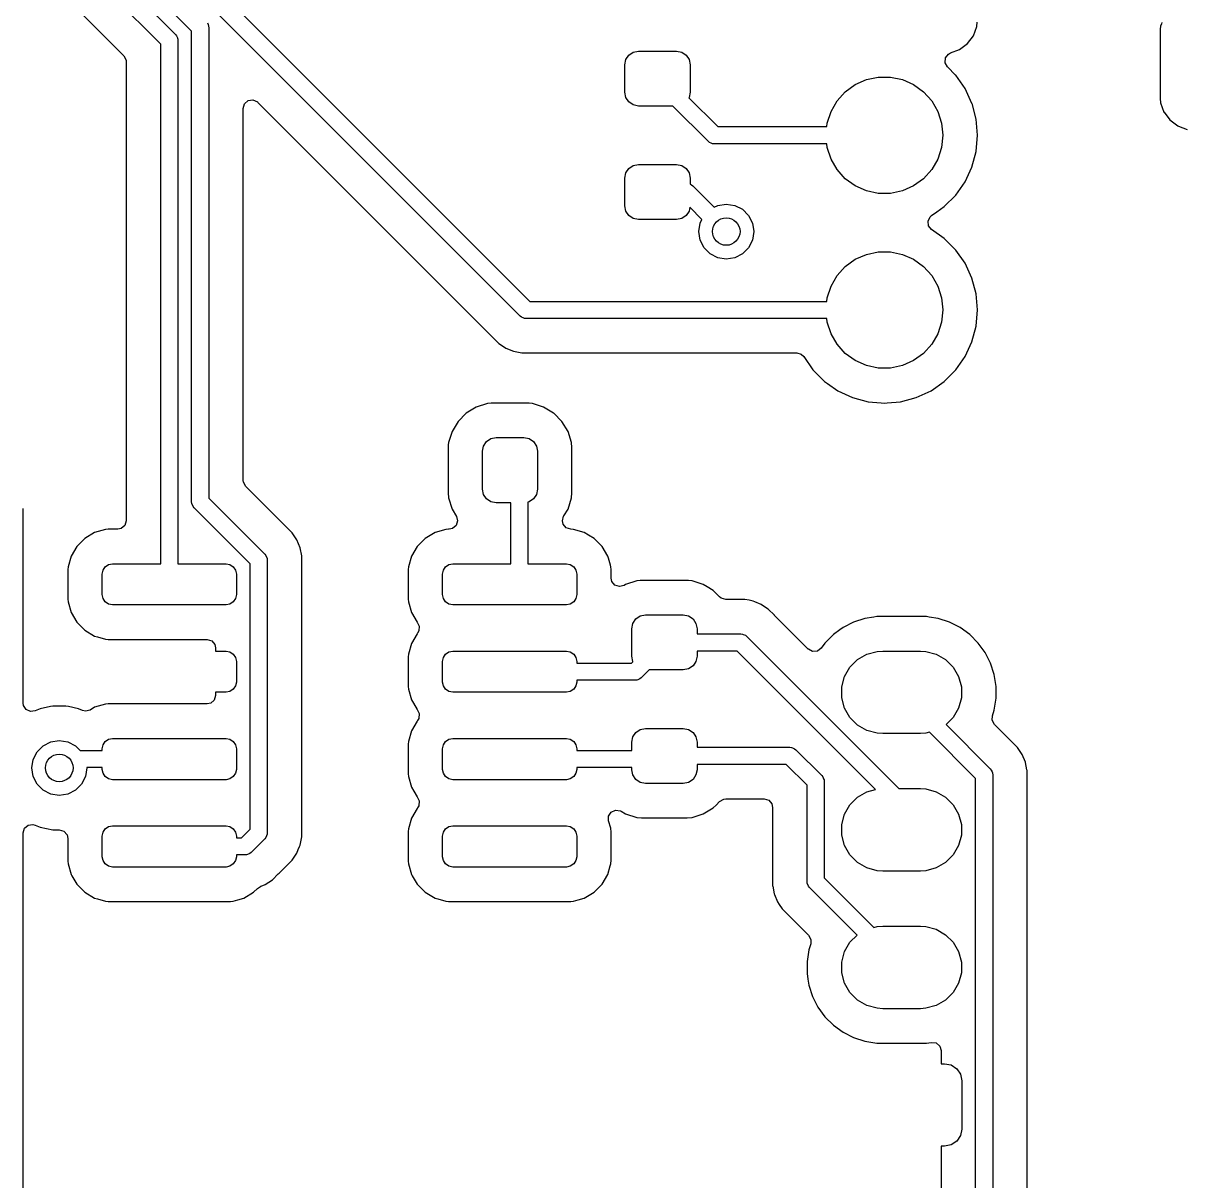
# Model space of a CAD drawing. Extents: x 0.52 to 4.07, y -3.31 to -0.61.
# Drawn here: x 2.641 to 3.305, y -2.193 to -1.53 of the extents above; entities that cross this region are included whole.
import ezdxf

# ---------------------------------------------------------------- set-up
doc = ezdxf.new("R2010")
doc.units = 0
doc.header["$MEASUREMENT"] = 0
doc.layers.add('BLACK', color=7, linetype='CONTINUOUS')

msp = doc.modelspace()

# ---------------------------------------------------------------- linework, layer by layer
at = {"layer": 'BLACK', "linetype": 'CONTINUOUS'}
for p, q in [((2.72933, -1.48812), (2.93078, -1.68957)), ((2.92526, -1.69797), (2.72093, -1.49364)), ((2.71949, -1.54231), (2.67887, -1.50169)), ((2.68728, -1.49617), (2.72789, -1.53679)), ((2.7372, -1.53497), (2.70321, -1.50098)), ((2.66683, -1.51751), (2.69835, -1.54904)), ((2.7372, -1.80429), (2.7372, -1.53497)), ((2.74622, -1.53019), (2.7466, -1.53112)), ((2.7466, -1.53112), (2.74695, -1.53195)), ((2.74695, -1.53195), (2.74695, -1.53197)), ((2.74695, -1.53197), (2.74705, -1.53293)), ((2.74705, -1.53293), (2.74705, -1.80226)), ((3.1848, -1.53749), (3.18678, -1.53218)), ((3.18678, -1.53218), (3.18703, -1.52984)), ((3.29177, -1.53376), (3.29171, -1.53434)), ((3.29171, -1.53434), (3.29171, -1.53434)), ((3.29171, -1.53434), (3.29171, -1.57354)), ((3.29196, -1.53199), (3.29177, -1.53376)), ((3.29247, -1.53064), (3.29196, -1.53199)), ((3.29266, -1.52997), (3.29247, -1.53064)), ((2.72789, -1.53679), (2.7285, -1.53753)), ((2.7285, -1.53753), (2.7285, -1.53753)), ((2.7285, -1.53753), (2.72902, -1.53879)), ((2.72902, -1.53879), (2.7292, -1.53922)), ((2.7292, -1.53922), (2.72924, -1.53931)), ((2.72924, -1.53931), (2.72933, -1.54027)), ((2.72933, -1.54027), (2.72933, -1.83976)), ((3.1814, -1.54203), (3.1848, -1.53749)), ((2.71949, -1.83976), (2.71949, -1.54231)), ((2.98754, -1.54857), (2.9901, -1.54686)), ((2.9901, -1.54686), (2.99311, -1.54626)), ((2.99311, -1.54626), (3.01476, -1.54626)), ((3.01476, -1.54626), (3.01778, -1.54686)), ((3.01778, -1.54686), (3.02033, -1.54857)), ((3.16882, -1.55022), (3.17047, -1.54802)), ((3.17047, -1.54802), (3.17169, -1.54735)), ((3.17169, -1.54735), (3.17686, -1.54543)), ((3.17686, -1.54543), (3.1814, -1.54203)), ((2.69835, -1.54904), (2.69967, -1.55145)), ((2.69967, -1.55145), (2.69978, -1.55249)), ((2.69978, -1.55249), (2.69978, -1.81518)), ((2.98524, -1.55413), (2.98584, -1.55112)), ((2.98524, -1.56988), (2.98524, -1.55413)), ((2.98584, -1.55112), (2.98754, -1.54857)), ((3.02033, -1.54857), (3.02204, -1.55112)), ((3.02204, -1.55112), (3.02264, -1.55413)), ((3.02264, -1.55413), (3.02264, -1.56988)), ((3.16863, -1.55297), (3.16882, -1.55022)), ((3.16994, -1.55538), (3.16863, -1.55297)), ((3.12352, -1.56266), (3.13036, -1.56121)), ((3.13036, -1.56121), (3.13736, -1.56121)), ((3.13736, -1.56121), (3.1442, -1.56266)), ((3.17462, -1.56006), (3.16994, -1.55538)), ((3.17474, -1.56018), (3.17462, -1.56006)), ((3.18006, -1.56778), (3.17474, -1.56018)), ((3.11147, -1.56962), (3.11713, -1.56551)), ((3.11713, -1.56551), (3.12352, -1.56266)), ((3.1442, -1.56266), (3.15059, -1.56551)), ((3.15059, -1.56551), (3.15625, -1.56962)), ((3.18008, -1.5678), (3.18006, -1.56778)), ((3.18401, -1.57623), (3.18008, -1.5678)), ((2.76753, -1.57647), (2.76961, -1.57467)), ((2.76961, -1.57467), (2.77233, -1.57428)), ((2.77233, -1.57428), (2.77483, -1.57542)), ((2.98584, -1.5729), (2.98524, -1.56988)), ((2.98754, -1.57545), (2.98584, -1.5729)), ((3.02204, -1.5729), (3.02194, -1.57305)), ((3.02194, -1.57305), (3.03846, -1.58957)), ((3.02264, -1.56988), (3.02204, -1.5729)), ((3.10329, -1.58088), (3.10678, -1.57482)), ((3.10678, -1.57482), (3.11147, -1.56962)), ((3.15625, -1.56962), (3.16093, -1.57482)), ((3.16093, -1.57482), (3.16443, -1.58088)), ((3.29171, -1.57354), (3.29171, -1.57354)), ((3.29171, -1.57354), (3.29196, -1.57589)), ((2.76675, -1.57911), (2.76753, -1.57647)), ((2.76675, -1.79207), (2.76675, -1.57911)), ((2.77483, -1.57542), (2.77509, -1.57566)), ((2.77509, -1.57566), (2.91304, -1.71362)), ((2.9901, -1.57716), (2.98754, -1.57545)), ((2.99311, -1.57776), (2.9901, -1.57716)), ((3.01273, -1.57776), (2.99311, -1.57776)), ((3.03294, -1.59797), (3.01273, -1.57776)), ((3.10113, -1.58753), (3.10329, -1.58088)), ((3.16443, -1.58088), (3.16659, -1.58753)), ((3.18404, -1.57633), (3.18401, -1.57623)), ((3.18401, -1.57623), (3.18401, -1.57623)), ((3.18401, -1.57623), (3.18401, -1.57623)), ((3.18642, -1.58522), (3.18404, -1.57633)), ((3.29196, -1.57589), (3.29394, -1.58119)), ((3.29394, -1.58119), (3.29395, -1.58119)), ((3.29395, -1.58119), (3.29734, -1.58573)), ((3.10091, -1.58957), (3.10113, -1.58753)), ((3.16659, -1.58753), (3.16732, -1.59449)), ((3.18723, -1.59449), (3.18642, -1.58522)), ((3.29734, -1.58573), (3.29734, -1.58573)), ((3.29734, -1.58573), (3.30188, -1.58913)), ((3.03846, -1.58957), (3.10091, -1.58957)), ((3.16732, -1.59449), (3.16659, -1.60145)), ((3.18642, -1.60376), (3.18723, -1.59449)), ((3.30188, -1.58913), (3.30188, -1.58913)), ((3.30188, -1.58913), (3.3023, -1.58928)), ((3.3023, -1.58928), (3.30719, -1.59111)), ((3.03368, -1.59858), (3.03294, -1.59797)), ((3.0347, -1.599), (3.03368, -1.59858)), ((3.03368, -1.59858), (3.03368, -1.59858)), ((3.03546, -1.59931), (3.0347, -1.599)), ((3.03642, -1.59941), (3.03546, -1.59931)), ((3.03546, -1.59931), (3.03546, -1.59931)), ((3.10091, -1.59941), (3.03642, -1.59941)), ((3.10113, -1.60145), (3.10091, -1.59941)), ((3.10329, -1.6081), (3.10113, -1.60145)), ((3.16659, -1.60145), (3.16443, -1.6081)), ((3.10678, -1.61416), (3.10329, -1.6081)), ((3.16443, -1.6081), (3.16093, -1.61416)), ((3.18401, -1.61274), (3.18642, -1.60376)), ((2.98584, -1.61608), (2.98754, -1.61353)), ((2.98754, -1.61353), (2.9901, -1.61182)), ((2.9901, -1.61182), (2.99311, -1.61122)), ((2.99311, -1.61122), (3.01476, -1.61122)), ((3.01476, -1.61122), (3.01778, -1.61182)), ((3.01778, -1.61182), (3.02033, -1.61353)), ((3.02033, -1.61353), (3.02204, -1.61608)), ((3.11147, -1.61936), (3.10678, -1.61416)), ((3.16093, -1.61416), (3.15625, -1.61936)), ((3.18008, -1.62117), (3.18401, -1.61274)), ((2.98524, -1.61909), (2.98584, -1.61608)), ((2.98524, -1.63484), (2.98524, -1.61909)), ((3.02204, -1.61608), (3.02264, -1.61909)), ((3.02264, -1.61909), (3.02264, -1.62256)), ((3.11713, -1.62347), (3.11147, -1.61936)), ((3.15625, -1.61936), (3.15059, -1.62347)), ((3.17474, -1.6288), (3.18008, -1.62117)), ((3.02264, -1.62256), (3.0234, -1.62288)), ((3.0234, -1.62288), (3.0234, -1.62288)), ((3.0234, -1.62288), (3.02415, -1.62349)), ((3.02415, -1.62349), (3.03635, -1.63569)), ((3.12352, -1.62631), (3.11713, -1.62347)), ((3.13036, -1.62777), (3.12352, -1.62631)), ((3.13736, -1.62777), (3.13036, -1.62777)), ((3.1442, -1.62631), (3.13736, -1.62777)), ((3.15059, -1.62347), (3.1442, -1.62631)), ((3.03635, -1.63569), (3.03844, -1.63463)), ((3.03844, -1.63463), (3.04331, -1.63386)), ((3.04331, -1.63386), (3.04817, -1.63463)), ((3.04817, -1.63463), (3.05256, -1.63687)), ((3.16817, -1.63537), (3.17474, -1.6288)), ((2.98584, -1.63786), (2.98524, -1.63484)), ((2.98754, -1.64041), (2.98584, -1.63786)), ((2.9901, -1.64212), (2.98754, -1.64041)), ((3.02033, -1.64041), (3.01778, -1.64212)), ((3.02204, -1.63786), (3.02033, -1.64041)), ((3.02246, -1.63572), (3.02204, -1.63786)), ((3.02939, -1.64265), (3.02246, -1.63572)), ((3.05256, -1.63687), (3.05605, -1.64035)), ((3.05605, -1.64035), (3.05828, -1.64474)), ((3.15886, -1.6436), (3.1601, -1.64115)), ((3.1601, -1.64115), (3.16086, -1.64049)), ((3.16086, -1.64049), (3.16396, -1.63832)), ((3.16396, -1.63832), (3.16817, -1.63537)), ((2.99311, -1.64272), (2.9901, -1.64212)), ((3.01476, -1.64272), (2.99311, -1.64272)), ((3.01778, -1.64212), (3.01476, -1.64272)), ((3.02756, -1.64961), (3.02833, -1.64474)), ((3.02833, -1.64474), (3.02939, -1.64265)), ((3.05828, -1.64474), (3.05906, -1.64961)), ((3.15914, -1.64634), (3.15886, -1.6436)), ((3.16086, -1.64849), (3.15914, -1.64634)), ((3.02833, -1.65447), (3.02756, -1.64961)), ((3.03057, -1.65886), (3.02833, -1.65447)), ((3.05828, -1.65447), (3.05605, -1.65886)), ((3.05906, -1.64961), (3.05828, -1.65447)), ((3.16817, -1.6536), (3.16086, -1.64849)), ((3.17474, -1.66018), (3.16817, -1.6536)), ((3.16817, -1.6536), (3.16817, -1.6536)), ((3.03405, -1.66235), (3.03057, -1.65886)), ((3.05605, -1.65886), (3.05256, -1.66235)), ((3.12352, -1.66266), (3.13036, -1.66121)), ((3.13036, -1.66121), (3.13736, -1.66121)), ((3.13736, -1.66121), (3.1442, -1.66266)), ((3.18006, -1.66778), (3.17474, -1.66018)), ((3.03844, -1.66458), (3.03405, -1.66235)), ((3.04331, -1.66535), (3.03844, -1.66458)), ((3.04817, -1.66458), (3.04331, -1.66535)), ((3.05256, -1.66235), (3.04817, -1.66458)), ((3.11147, -1.66962), (3.11713, -1.66551)), ((3.11713, -1.66551), (3.12352, -1.66266)), ((3.1442, -1.66266), (3.15059, -1.66551)), ((3.15059, -1.66551), (3.15625, -1.66962)), ((3.18008, -1.6678), (3.18006, -1.66778)), ((3.18401, -1.67623), (3.18008, -1.6678)), ((3.10678, -1.67482), (3.11147, -1.66962)), ((3.15625, -1.66962), (3.16093, -1.67482)), ((3.10113, -1.68753), (3.10329, -1.68088)), ((3.10329, -1.68088), (3.10678, -1.67482)), ((3.16093, -1.67482), (3.16443, -1.68088)), ((3.16443, -1.68088), (3.16659, -1.68753)), ((3.18642, -1.68522), (3.18401, -1.67623)), ((3.10091, -1.68957), (3.10113, -1.68753)), ((3.16659, -1.68753), (3.16732, -1.69449)), ((3.18723, -1.69449), (3.18642, -1.68522)), ((2.93078, -1.68957), (3.10091, -1.68957)), ((3.16732, -1.69449), (3.16659, -1.70145)), ((3.18642, -1.70376), (3.18723, -1.69449)), ((2.92601, -1.69858), (2.92526, -1.69797)), ((2.92705, -1.69901), (2.92601, -1.69858)), ((2.92601, -1.69858), (2.92601, -1.69858)), ((2.92778, -1.69931), (2.92705, -1.69901)), ((2.92874, -1.69941), (2.92778, -1.69931)), ((2.92778, -1.69931), (2.92778, -1.69931)), ((3.10091, -1.69941), (2.92874, -1.69941)), ((3.10113, -1.70145), (3.10091, -1.69941)), ((3.10329, -1.7081), (3.10113, -1.70145)), ((3.16659, -1.70145), (3.16443, -1.7081)), ((3.18401, -1.71274), (3.18642, -1.70376)), ((2.91304, -1.71362), (2.91304, -1.71362)), ((2.91304, -1.71362), (2.91572, -1.71541)), ((3.10678, -1.71416), (3.10329, -1.7081)), ((3.11147, -1.71936), (3.10678, -1.71416)), ((3.16093, -1.71416), (3.15625, -1.71936)), ((3.16443, -1.7081), (3.16093, -1.71416)), ((3.18008, -1.72117), (3.18401, -1.71274)), ((2.91572, -1.71541), (2.91708, -1.71631)), ((2.91708, -1.71631), (2.92156, -1.71817)), ((2.92156, -1.71817), (2.92631, -1.71911)), ((2.92631, -1.71911), (2.92631, -1.71911)), ((2.92631, -1.71911), (2.92631, -1.71911)), ((2.92631, -1.71911), (2.92631, -1.71911)), ((2.92631, -1.71911), (3.08365, -1.71911)), ((3.08365, -1.71911), (3.08629, -1.71989)), ((3.08629, -1.71989), (3.08765, -1.7212)), ((3.11713, -1.72347), (3.11147, -1.71936)), ((3.15625, -1.71936), (3.15059, -1.72347)), ((3.08765, -1.7212), (3.09297, -1.7288)), ((3.12352, -1.72631), (3.11713, -1.72347)), ((3.13036, -1.72777), (3.12352, -1.72631)), ((3.1442, -1.72631), (3.13736, -1.72777)), ((3.15059, -1.72347), (3.1442, -1.72631)), ((3.17474, -1.7288), (3.18008, -1.72117)), ((3.09297, -1.7288), (3.09297, -1.7288)), ((3.09297, -1.7288), (3.09955, -1.73537)), ((3.13736, -1.72777), (3.13036, -1.72777)), ((3.16817, -1.73537), (3.17474, -1.7288)), ((3.09955, -1.73537), (3.10127, -1.73658)), ((3.10127, -1.73658), (3.10717, -1.74071)), ((3.10717, -1.74071), (3.10717, -1.74071)), ((3.10717, -1.74071), (3.10717, -1.74071)), ((3.10717, -1.74071), (3.1156, -1.74464)), ((3.15211, -1.74464), (3.16054, -1.74071)), ((3.16054, -1.74071), (3.16817, -1.73537)), ((3.1156, -1.74464), (3.12459, -1.74705)), ((3.12459, -1.74705), (3.132, -1.7477)), ((3.1354, -1.74773), (3.14313, -1.74705)), ((3.14313, -1.74705), (3.15211, -1.74464)), ((2.89448, -1.75352), (2.88975, -1.75826)), ((2.90021, -1.75006), (2.89448, -1.75352)), ((2.90661, -1.74807), (2.90021, -1.75006)), ((2.90863, -1.74788), (2.90661, -1.74807)), ((2.90939, -1.74781), (2.90863, -1.74788)), ((2.92959, -1.74781), (2.90939, -1.74781)), ((2.93042, -1.74789), (2.92959, -1.74781)), ((2.93237, -1.74807), (2.93042, -1.74789)), ((2.93876, -1.75006), (2.93237, -1.74807)), ((2.93237, -1.74807), (2.93237, -1.74807)), ((2.93237, -1.74807), (2.93237, -1.74807)), ((2.94446, -1.7535), (2.93876, -1.75006)), ((2.9445, -1.75352), (2.94446, -1.7535)), ((2.94923, -1.75826), (2.9445, -1.75352)), ((3.132, -1.7477), (3.13386, -1.74786)), ((3.13386, -1.74786), (3.1354, -1.74773)), ((3.13386, -1.74786), (3.13386, -1.74786)), ((3.13386, -1.74786), (3.13386, -1.74786)), ((2.88975, -1.75826), (2.88628, -1.76399)), ((2.9527, -1.76399), (2.94923, -1.75826)), ((2.94923, -1.75826), (2.94923, -1.75826)), ((2.94923, -1.75826), (2.94923, -1.75826)), ((2.88628, -1.76399), (2.88429, -1.77039)), ((2.9086, -1.76812), (2.91161, -1.76752)), ((2.91161, -1.76752), (2.92736, -1.76752)), ((2.92736, -1.76752), (2.93038, -1.76812)), ((2.95469, -1.77039), (2.9527, -1.76399)), ((2.88406, -1.77285), (2.88404, -1.77316)), ((2.88404, -1.77316), (2.88404, -1.79928)), ((2.88417, -1.77168), (2.88406, -1.77285)), ((2.88429, -1.77039), (2.88417, -1.77168)), ((2.90374, -1.77539), (2.90434, -1.77238)), ((2.90434, -1.77238), (2.90605, -1.76983)), ((2.90605, -1.76983), (2.9086, -1.76812)), ((2.93038, -1.76812), (2.93293, -1.76983)), ((2.93293, -1.76983), (2.93464, -1.77238)), ((2.93464, -1.77238), (2.93524, -1.77539)), ((2.95494, -1.77316), (2.95469, -1.77039)), ((2.95494, -1.79928), (2.95494, -1.77316)), ((2.90374, -1.79705), (2.90374, -1.77539)), ((2.93524, -1.77539), (2.93524, -1.79705)), ((2.76686, -1.79311), (2.76675, -1.79207)), ((2.76818, -1.79552), (2.76686, -1.79311)), ((2.79472, -1.82206), (2.76818, -1.79552)), ((2.88404, -1.79928), (2.88429, -1.80205)), ((2.90434, -1.80006), (2.90374, -1.79705)), ((2.90605, -1.80261), (2.90434, -1.80006)), ((2.93464, -1.80006), (2.93293, -1.80261)), ((2.93524, -1.79705), (2.93464, -1.80006)), ((2.95469, -1.80205), (2.95494, -1.79928)), ((2.7373, -1.80526), (2.7372, -1.80429)), ((2.73803, -1.80703), (2.7373, -1.80526)), ((2.73865, -1.80777), (2.73803, -1.80703)), ((2.73803, -1.80703), (2.73803, -1.80703)), ((2.74705, -1.80226), (2.77907, -1.83428)), ((2.88429, -1.80205), (2.88429, -1.80205)), ((2.88429, -1.80205), (2.88429, -1.80205)), ((2.88429, -1.80205), (2.88628, -1.80845)), ((2.9086, -1.80432), (2.90605, -1.80261)), ((2.91161, -1.80492), (2.9086, -1.80432)), ((2.91993, -1.80492), (2.91161, -1.80492)), ((2.91993, -1.83976), (2.91993, -1.80492)), ((2.93038, -1.80432), (2.92977, -1.80444)), ((2.92977, -1.80444), (2.92977, -1.83976)), ((2.93293, -1.80261), (2.93038, -1.80432)), ((2.9527, -1.80845), (2.95469, -1.80205)), ((2.64077, -1.91956), (2.64077, -1.8082)), ((2.64077, -1.8082), (2.64077, -1.8082)), ((2.77067, -1.8398), (2.73865, -1.80777)), ((2.88628, -1.80845), (2.88882, -1.81265)), ((2.88882, -1.81265), (2.88952, -1.81531)), ((2.94948, -1.81514), (2.95018, -1.81261)), ((2.95018, -1.81261), (2.95036, -1.81231)), ((2.95036, -1.81231), (2.9527, -1.80845)), ((2.68789, -1.82017), (2.68168, -1.82198)), ((2.68934, -1.82006), (2.68789, -1.82017)), ((2.68789, -1.82017), (2.68789, -1.82017)), ((2.6949, -1.82006), (2.68934, -1.82006)), ((2.69693, -1.81962), (2.6949, -1.82006)), ((2.69901, -1.81782), (2.69693, -1.81962)), ((2.69978, -1.81518), (2.69901, -1.81782)), ((2.88277, -1.82017), (2.87656, -1.82198)), ((2.88422, -1.82006), (2.88277, -1.82017)), ((2.88277, -1.82017), (2.88277, -1.82017)), ((2.88464, -1.82006), (2.88422, -1.82006)), ((2.88655, -1.81967), (2.88464, -1.82006)), ((2.88868, -1.81793), (2.88655, -1.81967)), ((2.88952, -1.81531), (2.88868, -1.81793)), ((2.94948, -1.81518), (2.94948, -1.81514)), ((2.94992, -1.81721), (2.94948, -1.81518)), ((2.95172, -1.81928), (2.94992, -1.81721)), ((2.95426, -1.82003), (2.95172, -1.81928)), ((2.95426, -1.82005), (2.95426, -1.82003)), ((2.95426, -1.82006), (2.95426, -1.82005)), ((2.95426, -1.82005), (2.95426, -1.82005)), ((2.95426, -1.82005), (2.95426, -1.82005)), ((2.95436, -1.82006), (2.95426, -1.82006)), ((2.95581, -1.82017), (2.95436, -1.82006)), ((2.96202, -1.82198), (2.95581, -1.82017)), ((2.95581, -1.82017), (2.95581, -1.82017)), ((2.67611, -1.82527), (2.67153, -1.82985)), ((2.68168, -1.82198), (2.67611, -1.82527)), ((2.67611, -1.82527), (2.67611, -1.82527)), ((2.68168, -1.82198), (2.68168, -1.82198)), ((2.79741, -1.82609), (2.79472, -1.82206)), ((2.79472, -1.82206), (2.79472, -1.82206)), ((2.79927, -1.83058), (2.79741, -1.82609)), ((2.87099, -1.82527), (2.86641, -1.82985)), ((2.87656, -1.82198), (2.87099, -1.82527)), ((2.87099, -1.82527), (2.87099, -1.82527)), ((2.87656, -1.82198), (2.87656, -1.82198)), ((2.96452, -1.82345), (2.96202, -1.82198)), ((2.96202, -1.82198), (2.96202, -1.82198)), ((2.96202, -1.82198), (2.96202, -1.82198)), ((2.96202, -1.82198), (2.96202, -1.82198)), ((2.96759, -1.82527), (2.96452, -1.82345)), ((2.97217, -1.82985), (2.96759, -1.82527)), ((2.96759, -1.82527), (2.96759, -1.82527)), ((2.67153, -1.82985), (2.66824, -1.83542)), ((2.67153, -1.82985), (2.67153, -1.82985)), ((2.80022, -1.83533), (2.79927, -1.83058)), ((2.79927, -1.83058), (2.79927, -1.83058)), ((2.86641, -1.82985), (2.86312, -1.83542)), ((2.86641, -1.82985), (2.86641, -1.82985)), ((2.97546, -1.83542), (2.97217, -1.82985)), ((2.97217, -1.82985), (2.97217, -1.82985)), ((2.97217, -1.82985), (2.97217, -1.82985)), ((2.66824, -1.83542), (2.66643, -1.84163)), ((2.66824, -1.83542), (2.66824, -1.83542)), ((2.68775, -1.84149), (2.68967, -1.84021)), ((2.68967, -1.84021), (2.69193, -1.83976)), ((2.69193, -1.83976), (2.71949, -1.83976)), ((2.72933, -1.83976), (2.75689, -1.83976)), ((2.75689, -1.83976), (2.75915, -1.84021)), ((2.75915, -1.84021), (2.76107, -1.84149)), ((2.77067, -1.99166), (2.77067, -1.8398)), ((2.77907, -1.83428), (2.77968, -1.83503)), ((2.77968, -1.83503), (2.78042, -1.8368)), ((2.78042, -1.8368), (2.78042, -1.8368)), ((2.78042, -1.8368), (2.78051, -1.83776)), ((2.78051, -1.83776), (2.78051, -1.9937)), ((2.80022, -1.84043), (2.80022, -1.83533)), ((2.80022, -1.84308), (2.80022, -1.84043)), ((2.80022, -1.84043), (2.80022, -1.84043)), ((2.86312, -1.83542), (2.86131, -1.84163)), ((2.86312, -1.83542), (2.86312, -1.83542)), ((2.88264, -1.84149), (2.88455, -1.84021)), ((2.88455, -1.84021), (2.88681, -1.83976)), ((2.88681, -1.83976), (2.91993, -1.83976)), ((2.92977, -1.83976), (2.95177, -1.83976)), ((2.95177, -1.83976), (2.95403, -1.84021)), ((2.95403, -1.84021), (2.95595, -1.84149)), ((2.97582, -1.83665), (2.97546, -1.83542)), ((2.97698, -1.84064), (2.97582, -1.83665)), ((2.97727, -1.84163), (2.97698, -1.84064)), ((2.66643, -1.84163), (2.66632, -1.84308)), ((2.66632, -1.84308), (2.66632, -1.86007)), ((2.66643, -1.84163), (2.66643, -1.84163)), ((2.68602, -1.84567), (2.68647, -1.84341)), ((2.68602, -1.85748), (2.68602, -1.84567)), ((2.68647, -1.84341), (2.68775, -1.84149)), ((2.76107, -1.84149), (2.76235, -1.84341)), ((2.76235, -1.84341), (2.7628, -1.84567)), ((2.7628, -1.84567), (2.7628, -1.85748)), ((2.80022, -1.99613), (2.80022, -1.84308)), ((2.86131, -1.84163), (2.8612, -1.84308)), ((2.8612, -1.84308), (2.8612, -1.86007)), ((2.86131, -1.84163), (2.86131, -1.84163)), ((2.88091, -1.84567), (2.88136, -1.84341)), ((2.88091, -1.85748), (2.88091, -1.84567)), ((2.88136, -1.84341), (2.88264, -1.84149)), ((2.95595, -1.84149), (2.95723, -1.84341)), ((2.95723, -1.84341), (2.95768, -1.84567)), ((2.95768, -1.84567), (2.95768, -1.85748)), ((2.97738, -1.84301), (2.97727, -1.84163)), ((2.97738, -1.84308), (2.97738, -1.84301)), ((2.97738, -1.84797), (2.97738, -1.84308)), ((2.97738, -1.84308), (2.97738, -1.84308)), ((2.97777, -1.84988), (2.97738, -1.84797)), ((2.97951, -1.85201), (2.97777, -1.84988)), ((2.98213, -1.85285), (2.97951, -1.85201)), ((2.98479, -1.85215), (2.98213, -1.85285)), ((2.98565, -1.85163), (2.98479, -1.85215)), ((2.99204, -1.84964), (2.98565, -1.85163)), ((2.99406, -1.84946), (2.99204, -1.84964)), ((2.99482, -1.84939), (2.99406, -1.84946)), ((3.02093, -1.84939), (2.99482, -1.84939)), ((3.02176, -1.84947), (3.02093, -1.84939)), ((3.02371, -1.84964), (3.02176, -1.84947)), ((3.0301, -1.85163), (3.02371, -1.84964)), ((3.02371, -1.84964), (3.02371, -1.84964)), ((3.02371, -1.84964), (3.02371, -1.84964)), ((3.03238, -1.85301), (3.0301, -1.85163)), ((3.03583, -1.8551), (3.03238, -1.85301)), ((2.66632, -1.86007), (2.66643, -1.86152)), ((2.68647, -1.85974), (2.68602, -1.85748)), ((2.68775, -1.86166), (2.68647, -1.85974)), ((2.76235, -1.85974), (2.76107, -1.86166)), ((2.7628, -1.85748), (2.76235, -1.85974)), ((2.8612, -1.86007), (2.86131, -1.86152)), ((2.88136, -1.85974), (2.88091, -1.85748)), ((2.88264, -1.86166), (2.88136, -1.85974)), ((2.95723, -1.85974), (2.95595, -1.86166)), ((2.95768, -1.85748), (2.95723, -1.85974)), ((3.03952, -1.85879), (3.03583, -1.8551)), ((3.04033, -1.85944), (3.03952, -1.85879)), ((3.04297, -1.86022), (3.04033, -1.85944)), ((3.054, -1.86022), (3.04297, -1.86022)), ((3.05638, -1.86069), (3.054, -1.86022)), ((3.054, -1.86022), (3.054, -1.86022)), ((3.054, -1.86022), (3.054, -1.86022)), ((2.66643, -1.86152), (2.66643, -1.86152)), ((2.66643, -1.86152), (2.66824, -1.86773)), ((2.68967, -1.86294), (2.68775, -1.86166)), ((2.69193, -1.86339), (2.68967, -1.86294)), ((2.75689, -1.86339), (2.69193, -1.86339)), ((2.75915, -1.86294), (2.75689, -1.86339)), ((2.76107, -1.86166), (2.75915, -1.86294)), ((2.86131, -1.86152), (2.86131, -1.86152)), ((2.86131, -1.86152), (2.86312, -1.86773)), ((2.88455, -1.86294), (2.88264, -1.86166)), ((2.88681, -1.86339), (2.88455, -1.86294)), ((2.95177, -1.86339), (2.88681, -1.86339)), ((2.95403, -1.86294), (2.95177, -1.86339)), ((2.95595, -1.86166), (2.95403, -1.86294)), ((3.05876, -1.86116), (3.05638, -1.86069)), ((3.05962, -1.86152), (3.05876, -1.86116)), ((3.05876, -1.86116), (3.05876, -1.86116)), ((3.05876, -1.86116), (3.05876, -1.86116)), ((3.06324, -1.86302), (3.05962, -1.86152)), ((3.05962, -1.86152), (3.05962, -1.86152)), ((3.06526, -1.86437), (3.06324, -1.86302)), ((3.06727, -1.86571), (3.06526, -1.86437)), ((3.07087, -1.86931), (3.06727, -1.86571)), ((2.66824, -1.86773), (2.66824, -1.86773)), ((2.66824, -1.86773), (2.67153, -1.8733)), ((2.67153, -1.8733), (2.67153, -1.8733)), ((2.67153, -1.8733), (2.67611, -1.87788)), ((2.86312, -1.86773), (2.86312, -1.86773)), ((2.86312, -1.86773), (2.86641, -1.8733)), ((2.86641, -1.8733), (2.8666, -1.87354)), ((2.8666, -1.87354), (2.86651, -1.87362)), ((2.86651, -1.87362), (2.86755, -1.87554)), ((2.98977, -1.87396), (2.99148, -1.8714)), ((2.99148, -1.8714), (2.99403, -1.86969)), ((2.99403, -1.86969), (2.99705, -1.86909)), ((2.99705, -1.86909), (3.0187, -1.86909)), ((3.0187, -1.86909), (3.02171, -1.86969)), ((3.02171, -1.86969), (3.02427, -1.8714)), ((3.02427, -1.8714), (3.02598, -1.87396)), ((3.07087, -1.86932), (3.07087, -1.86931)), ((3.09027, -1.88871), (3.07087, -1.86932)), ((3.11624, -1.87323), (3.11017, -1.87633)), ((3.12273, -1.87113), (3.11624, -1.87323)), ((3.1279, -1.87031), (3.12273, -1.87113)), ((3.12946, -1.87006), (3.1279, -1.87031)), ((3.15794, -1.87006), (3.12946, -1.87006)), ((3.1595, -1.87031), (3.15794, -1.87006)), ((3.16467, -1.87113), (3.1595, -1.87031)), ((3.17116, -1.87323), (3.16467, -1.87113)), ((3.16467, -1.87113), (3.16467, -1.87113)), ((3.16467, -1.87113), (3.16467, -1.87113)), ((3.17724, -1.87633), (3.17116, -1.87323)), ((2.67611, -1.87788), (2.67611, -1.87788)), ((2.67611, -1.87788), (2.67611, -1.87788)), ((2.67611, -1.87788), (2.68168, -1.88117)), ((2.86641, -1.87985), (2.86312, -1.88542)), ((2.8666, -1.87961), (2.86641, -1.87985)), ((2.86736, -1.87828), (2.86654, -1.87956)), ((2.86654, -1.87956), (2.8666, -1.87961)), ((2.86755, -1.87554), (2.86736, -1.87828)), ((2.98917, -1.87697), (2.98977, -1.87396)), ((2.98917, -1.89272), (2.98917, -1.87697)), ((3.02598, -1.87396), (3.02657, -1.87697)), ((3.02657, -1.87697), (3.02657, -1.87992)), ((3.02657, -1.87992), (3.05157, -1.87992)), ((3.05157, -1.87992), (3.05253, -1.88002)), ((3.05253, -1.88002), (3.05253, -1.88002)), ((3.05253, -1.88002), (3.05305, -1.88023)), ((3.05305, -1.88023), (3.05431, -1.88075)), ((3.10465, -1.88034), (3.09983, -1.88516)), ((3.10829, -1.87769), (3.10465, -1.88034)), ((3.10465, -1.88034), (3.10465, -1.88034)), ((3.10465, -1.88034), (3.10465, -1.88034)), ((3.11017, -1.87633), (3.10829, -1.87769)), ((3.18275, -1.88034), (3.17724, -1.87633)), ((3.18758, -1.88516), (3.18275, -1.88034)), ((2.68168, -1.88117), (2.68332, -1.88165)), ((2.68332, -1.88165), (2.68789, -1.88298)), ((2.68789, -1.88298), (2.68789, -1.88298)), ((2.68789, -1.88298), (2.68789, -1.88298)), ((2.68789, -1.88298), (2.68934, -1.88309)), ((2.68934, -1.88309), (2.74608, -1.88309)), ((2.74608, -1.88309), (2.74872, -1.88387)), ((2.74872, -1.88387), (2.75052, -1.88594)), ((2.75052, -1.88594), (2.75096, -1.88797)), ((2.86312, -1.88542), (2.86131, -1.89163)), ((2.86312, -1.88542), (2.86312, -1.88542)), ((3.05431, -1.88075), (3.05431, -1.88075)), ((3.05431, -1.88075), (3.05505, -1.88136)), ((3.05505, -1.88136), (3.1422, -1.9685)), ((3.09983, -1.88516), (3.09767, -1.88813)), ((3.09983, -1.88516), (3.09983, -1.88516)), ((3.19158, -1.89068), (3.18758, -1.88516)), ((2.75096, -1.88797), (2.75096, -1.88976)), ((2.75096, -1.88976), (2.75689, -1.88976)), ((2.75689, -1.88976), (2.75915, -1.89021)), ((2.75915, -1.89021), (2.76107, -1.89149)), ((2.76107, -1.89149), (2.76235, -1.89341)), ((2.76235, -1.89341), (2.7628, -1.89567)), ((2.86131, -1.89163), (2.8612, -1.89308)), ((2.8612, -1.89308), (2.8612, -1.91007)), ((2.86131, -1.89163), (2.86131, -1.89163)), ((2.88091, -1.89567), (2.88136, -1.89341)), ((2.88136, -1.89341), (2.88264, -1.89149)), ((2.88264, -1.89149), (2.88455, -1.89021)), ((2.88455, -1.89021), (2.88681, -1.88976)), ((2.88681, -1.88976), (2.95177, -1.88976)), ((2.95177, -1.88976), (2.95403, -1.89021)), ((2.95403, -1.89021), (2.95595, -1.89149)), ((2.95595, -1.89149), (2.95723, -1.89341)), ((2.95723, -1.89341), (2.95768, -1.89567)), ((2.98977, -1.89573), (2.98917, -1.89272)), ((3.02657, -1.89272), (3.02598, -1.89573)), ((3.04954, -1.88976), (3.02657, -1.88976)), ((3.02657, -1.88976), (3.02657, -1.89272)), ((3.12876, -1.96898), (3.04954, -1.88976)), ((3.09032, -1.88876), (3.09027, -1.88871)), ((3.09275, -1.89004), (3.09032, -1.88876)), ((3.09549, -1.88981), (3.09275, -1.89004)), ((3.09767, -1.88813), (3.09549, -1.88981)), ((3.11849, -1.89465), (3.12383, -1.89156)), ((3.12383, -1.89156), (3.12979, -1.88997)), ((3.12979, -1.88997), (3.13287, -1.88976)), ((3.13287, -1.88976), (3.15453, -1.88976)), ((3.15453, -1.88976), (3.15761, -1.88997)), ((3.15761, -1.88997), (3.16357, -1.89156)), ((3.16357, -1.89156), (3.16891, -1.89465)), ((3.19468, -1.89675), (3.19158, -1.89068)), ((2.7628, -1.89567), (2.7628, -1.90748)), ((2.88091, -1.90748), (2.88091, -1.89567)), ((2.95768, -1.89567), (2.95768, -1.89665)), ((2.95768, -1.89665), (2.9891, -1.89665)), ((2.9891, -1.89665), (2.98987, -1.89588)), ((2.98987, -1.89588), (2.98977, -1.89573)), ((3.02171, -1.89999), (3.0187, -1.90059)), ((3.02427, -1.89828), (3.02171, -1.89999)), ((3.02598, -1.89573), (3.02427, -1.89828)), ((3.11105, -1.90435), (3.11413, -1.89901)), ((3.11413, -1.89901), (3.11849, -1.89465)), ((3.16891, -1.89465), (3.17327, -1.89901)), ((3.17327, -1.89901), (3.17635, -1.90435)), ((3.19679, -1.90324), (3.19468, -1.89675)), ((2.99114, -1.9065), (2.95768, -1.9065)), ((2.95768, -1.9065), (2.95768, -1.90748)), ((2.9921, -1.9064), (2.99114, -1.9065)), ((2.99262, -1.90619), (2.9921, -1.9064)), ((2.9921, -1.9064), (2.9921, -1.9064)), ((2.99388, -1.90567), (2.99262, -1.90619)), ((2.99462, -1.90505), (2.99388, -1.90567)), ((2.99388, -1.90567), (2.99388, -1.90567)), ((2.99909, -1.90059), (2.99462, -1.90505)), ((3.0187, -1.90059), (2.99909, -1.90059)), ((3.10945, -1.9103), (3.11105, -1.90435)), ((3.17635, -1.90435), (3.17795, -1.9103)), ((3.19785, -1.90998), (3.19679, -1.90324)), ((2.75689, -1.91339), (2.75096, -1.91339)), ((2.75096, -1.91339), (2.75096, -1.91518)), ((2.75915, -1.91294), (2.75689, -1.91339)), ((2.76107, -1.91166), (2.75915, -1.91294)), ((2.76235, -1.90974), (2.76107, -1.91166)), ((2.7628, -1.90748), (2.76235, -1.90974)), ((2.8612, -1.91007), (2.86131, -1.91152)), ((2.86131, -1.91152), (2.86131, -1.91152)), ((2.86131, -1.91152), (2.86312, -1.91773)), ((2.88136, -1.90974), (2.88091, -1.90748)), ((2.88264, -1.91166), (2.88136, -1.90974)), ((2.88455, -1.91294), (2.88264, -1.91166)), ((2.88681, -1.91339), (2.88455, -1.91294)), ((2.95177, -1.91339), (2.88681, -1.91339)), ((2.95403, -1.91294), (2.95177, -1.91339)), ((2.95595, -1.91166), (2.95403, -1.91294)), ((2.95723, -1.90974), (2.95595, -1.91166)), ((2.95768, -1.90748), (2.95723, -1.90974)), ((3.10945, -1.91647), (3.10945, -1.9103)), ((3.17795, -1.9103), (3.17795, -1.91647)), ((3.19785, -1.9168), (3.19785, -1.90998)), ((2.64095, -1.92089), (2.64077, -1.91956)), ((2.68789, -1.92017), (2.68168, -1.92198)), ((2.68934, -1.92006), (2.68789, -1.92017)), ((2.68789, -1.92017), (2.68789, -1.92017)), ((2.74608, -1.92006), (2.68934, -1.92006)), ((2.74811, -1.91962), (2.74608, -1.92006)), ((2.75019, -1.91782), (2.74811, -1.91962)), ((2.75096, -1.91518), (2.75019, -1.91782)), ((2.86312, -1.91773), (2.86312, -1.91773)), ((2.86312, -1.91773), (2.86312, -1.91773)), ((2.86312, -1.91773), (2.86426, -1.91965)), ((2.86426, -1.91965), (2.86641, -1.9233)), ((3.11105, -1.92243), (3.10945, -1.91647)), ((3.17795, -1.91647), (3.17635, -1.92243)), ((3.19679, -1.92353), (3.19785, -1.9168)), ((2.64242, -1.92322), (2.64095, -1.92089)), ((2.64491, -1.92439), (2.64242, -1.92322)), ((2.64764, -1.92402), (2.64491, -1.92439)), ((2.6504, -1.92279), (2.64764, -1.92402)), ((2.65641, -1.92151), (2.6504, -1.92279)), ((2.6504, -1.92279), (2.6504, -1.92279)), ((2.65769, -1.92124), (2.65641, -1.92151)), ((2.66514, -1.92124), (2.65769, -1.92124)), ((2.66669, -1.92157), (2.66514, -1.92124)), ((2.67243, -1.92279), (2.66669, -1.92157)), ((2.67462, -1.92376), (2.67243, -1.92279)), ((2.67643, -1.92418), (2.67462, -1.92376)), ((2.67909, -1.92351), (2.67643, -1.92418)), ((2.68168, -1.92198), (2.67909, -1.92351)), ((2.68168, -1.92198), (2.68168, -1.92198)), ((2.86641, -1.9233), (2.8666, -1.92354)), ((2.8666, -1.92354), (2.86651, -1.92362)), ((2.86651, -1.92362), (2.86755, -1.92554)), ((2.86755, -1.92554), (2.86736, -1.92828)), ((3.11413, -1.92777), (3.11105, -1.92243)), ((3.17635, -1.92243), (3.17327, -1.92777)), ((3.19559, -1.92936), (3.19572, -1.92681)), ((3.19572, -1.92681), (3.19679, -1.92353)), ((2.86641, -1.92985), (2.86312, -1.93542)), ((2.8666, -1.92961), (2.86641, -1.92985)), ((2.86736, -1.92828), (2.86654, -1.92956)), ((2.86654, -1.92956), (2.8666, -1.92961)), ((3.11849, -1.93213), (3.11413, -1.92777)), ((3.12383, -1.93521), (3.11849, -1.93213)), ((3.17327, -1.92777), (3.16915, -1.93188)), ((3.16915, -1.93188), (3.19442, -1.95715)), ((3.19691, -1.93177), (3.19559, -1.92936)), ((3.20652, -1.94138), (3.19691, -1.93177)), ((2.68775, -1.94149), (2.68967, -1.94021)), ((2.68967, -1.94021), (2.69193, -1.93976)), ((2.69193, -1.93976), (2.75689, -1.93976)), ((2.75689, -1.93976), (2.75915, -1.94021)), ((2.75915, -1.94021), (2.76107, -1.94149)), ((2.86312, -1.93542), (2.86131, -1.94163)), ((2.86312, -1.93542), (2.86312, -1.93542)), ((2.88264, -1.94149), (2.88455, -1.94021)), ((2.88455, -1.94021), (2.88681, -1.93976)), ((2.88681, -1.93976), (2.95177, -1.93976)), ((2.95177, -1.93976), (2.95403, -1.94021)), ((2.95403, -1.94021), (2.95595, -1.94149)), ((2.98917, -1.94193), (2.98977, -1.93892)), ((2.98977, -1.93892), (2.99148, -1.93636)), ((2.99148, -1.93636), (2.99403, -1.93465)), ((2.99403, -1.93465), (2.99705, -1.93406)), ((2.99705, -1.93406), (3.0187, -1.93406)), ((3.0187, -1.93406), (3.02171, -1.93465)), ((3.02171, -1.93465), (3.02427, -1.93636)), ((3.02427, -1.93636), (3.02598, -1.93892)), ((3.02598, -1.93892), (3.02657, -1.94193)), ((3.12979, -1.93681), (3.12383, -1.93521)), ((3.13287, -1.93701), (3.12979, -1.93681)), ((3.15453, -1.93701), (3.13287, -1.93701)), ((3.15761, -1.93681), (3.15453, -1.93701)), ((3.15962, -1.93627), (3.15761, -1.93681)), ((3.18602, -1.96267), (3.15962, -1.93627)), ((2.64868, -1.94744), (2.65216, -1.94395)), ((2.65216, -1.94395), (2.65655, -1.94172)), ((2.65655, -1.94172), (2.66142, -1.94094)), ((2.66142, -1.94094), (2.66628, -1.94172)), ((2.66628, -1.94172), (2.67067, -1.94395)), ((2.67067, -1.94395), (2.67337, -1.94665)), ((2.67337, -1.94665), (2.68602, -1.94665)), ((2.68602, -1.94567), (2.68647, -1.94341)), ((2.68602, -1.94665), (2.68602, -1.94567)), ((2.68647, -1.94341), (2.68775, -1.94149)), ((2.76107, -1.94149), (2.76235, -1.94341)), ((2.76235, -1.94341), (2.7628, -1.94567)), ((2.7628, -1.94567), (2.7628, -1.95748)), ((2.86131, -1.94163), (2.8612, -1.94308)), ((2.8612, -1.94308), (2.8612, -1.96007)), ((2.86131, -1.94163), (2.86131, -1.94163)), ((2.88091, -1.94567), (2.88136, -1.94341)), ((2.88091, -1.95748), (2.88091, -1.94567)), ((2.88136, -1.94341), (2.88264, -1.94149)), ((2.95595, -1.94149), (2.95723, -1.94341)), ((2.95723, -1.94341), (2.95768, -1.94567)), ((2.95768, -1.94567), (2.95768, -1.94665)), ((2.95768, -1.94665), (2.98917, -1.94665)), ((2.98917, -1.94665), (2.98917, -1.94193)), ((3.02657, -1.94193), (3.02657, -1.94488)), ((3.02657, -1.94488), (3.07972, -1.94488)), ((3.07972, -1.94488), (3.08068, -1.94498)), ((3.08068, -1.94498), (3.08068, -1.94498)), ((3.08068, -1.94498), (3.0812, -1.94519)), ((3.0812, -1.94519), (3.08246, -1.94571)), ((3.08246, -1.94571), (3.08246, -1.94571)), ((3.08246, -1.94571), (3.0832, -1.94632)), ((3.0832, -1.94632), (3.09797, -1.96109)), ((3.21007, -1.94493), (3.20652, -1.94138)), ((3.20652, -1.94138), (3.20652, -1.94138)), ((3.21277, -1.94896), (3.21007, -1.94493)), ((3.21007, -1.94493), (3.21007, -1.94493)), ((2.64567, -1.95669), (2.64644, -1.95183)), ((2.64644, -1.95183), (2.64868, -1.94744)), ((3.21277, -1.94897), (3.21277, -1.94896)), ((3.21281, -1.94907), (3.21277, -1.94897)), ((3.21462, -1.95345), (3.21281, -1.94907)), ((3.21464, -1.95354), (3.21462, -1.95345)), ((3.21548, -1.95772), (3.21464, -1.95354)), ((2.64644, -1.96156), (2.64567, -1.95669)), ((2.67717, -1.95669), (2.67639, -1.96156)), ((2.68602, -1.9565), (2.67713, -1.9565)), ((2.67713, -1.9565), (2.67717, -1.95669)), ((2.68602, -1.95748), (2.68602, -1.9565)), ((2.68647, -1.95974), (2.68602, -1.95748)), ((2.68775, -1.96166), (2.68647, -1.95974)), ((2.76235, -1.95974), (2.76107, -1.96166)), ((2.7628, -1.95748), (2.76235, -1.95974)), ((2.8612, -1.96007), (2.86131, -1.96152)), ((2.88136, -1.95974), (2.88091, -1.95748)), ((2.88264, -1.96166), (2.88136, -1.95974)), ((2.95723, -1.95974), (2.95595, -1.96166)), ((2.95768, -1.95748), (2.95723, -1.95974)), ((2.98917, -1.9565), (2.95768, -1.9565)), ((2.95768, -1.9565), (2.95768, -1.95748)), ((2.98917, -1.95768), (2.98917, -1.9565)), ((2.98977, -1.96069), (2.98917, -1.95768)), ((3.02657, -1.95768), (3.02598, -1.96069)), ((3.07769, -1.95472), (3.02657, -1.95472)), ((3.02657, -1.95472), (3.02657, -1.95768)), ((3.08957, -1.96661), (3.07769, -1.95472)), ((3.19442, -1.95715), (3.19504, -1.9579)), ((3.19504, -1.9579), (3.19504, -1.9579)), ((3.19504, -1.9579), (3.19547, -1.95893)), ((3.19547, -1.95893), (3.19569, -1.95948)), ((3.19569, -1.95948), (3.19577, -1.95967)), ((3.19577, -1.95967), (3.19587, -1.96063)), ((3.21557, -1.9582), (3.21548, -1.95772)), ((3.21557, -2.17233), (3.21557, -1.9582)), ((2.64868, -1.96595), (2.64644, -1.96156)), ((2.65216, -1.96943), (2.64868, -1.96595)), ((2.67416, -1.96595), (2.67067, -1.96943)), ((2.67639, -1.96156), (2.67416, -1.96595)), ((2.68967, -1.96294), (2.68775, -1.96166)), ((2.69193, -1.96339), (2.68967, -1.96294)), ((2.75689, -1.96339), (2.69193, -1.96339)), ((2.75915, -1.96294), (2.75689, -1.96339)), ((2.76107, -1.96166), (2.75915, -1.96294)), ((2.86131, -1.96152), (2.86131, -1.96152)), ((2.86131, -1.96152), (2.86312, -1.96773)), ((2.88455, -1.96294), (2.88264, -1.96166)), ((2.88681, -1.96339), (2.88455, -1.96294)), ((2.95177, -1.96339), (2.88681, -1.96339)), ((2.95403, -1.96294), (2.95177, -1.96339)), ((2.95595, -1.96166), (2.95403, -1.96294)), ((2.99148, -1.96324), (2.98977, -1.96069)), ((2.99403, -1.96495), (2.99148, -1.96324)), ((2.99705, -1.96555), (2.99403, -1.96495)), ((3.0187, -1.96555), (2.99705, -1.96555)), ((3.02171, -1.96495), (3.0187, -1.96555)), ((3.02427, -1.96324), (3.02171, -1.96495)), ((3.02598, -1.96069), (3.02427, -1.96324)), ((3.08957, -2.02165), (3.08957, -1.96661)), ((3.09797, -1.96109), (3.09858, -1.96183)), ((3.09858, -1.96183), (3.09858, -1.96183)), ((3.09858, -1.96183), (3.09904, -1.96294)), ((3.09904, -1.96294), (3.09929, -1.96356)), ((3.09929, -1.96356), (3.09931, -1.96361)), ((3.09931, -1.96361), (3.09941, -1.96457)), ((3.09941, -1.96457), (3.09941, -2.01962)), ((3.18602, -2.28339), (3.18602, -1.96267)), ((3.19587, -1.96063), (3.19587, -2.28543)), ((2.65655, -1.97167), (2.65216, -1.96943)), ((2.66142, -1.97244), (2.65655, -1.97167)), ((2.66628, -1.97167), (2.66142, -1.97244)), ((2.67067, -1.96943), (2.66628, -1.97167)), ((2.86312, -1.96773), (2.86312, -1.96773)), ((2.86312, -1.96773), (2.86312, -1.96773)), ((2.86312, -1.96773), (2.86446, -1.96999)), ((2.86446, -1.96999), (2.86641, -1.9733)), ((2.86641, -1.9733), (2.8666, -1.97354)), ((2.8666, -1.97354), (2.86651, -1.97362)), ((3.11413, -1.97775), (3.11849, -1.97339)), ((3.11849, -1.97339), (3.12383, -1.9703)), ((3.12383, -1.9703), (3.12876, -1.96898)), ((3.1422, -1.9685), (3.15453, -1.9685)), ((3.15453, -1.9685), (3.15761, -1.96871)), ((3.15761, -1.96871), (3.16357, -1.9703)), ((3.16357, -1.9703), (3.16891, -1.97339)), ((3.16891, -1.97339), (3.17327, -1.97775)), ((2.86641, -1.97985), (2.86312, -1.98542)), ((2.8666, -1.97961), (2.86641, -1.97985)), ((2.86651, -1.97362), (2.86755, -1.97554)), ((2.86736, -1.97828), (2.86654, -1.97956)), ((2.86654, -1.97956), (2.8666, -1.97961)), ((2.86755, -1.97554), (2.86736, -1.97828)), ((3.0301, -1.98301), (3.03583, -1.97955)), ((3.03583, -1.97955), (3.03746, -1.97792)), ((3.03746, -1.97792), (3.03952, -1.97586)), ((3.03952, -1.97586), (3.04194, -1.97454)), ((3.04194, -1.97454), (3.04297, -1.97443)), ((3.04297, -1.97443), (3.06498, -1.97443)), ((3.06498, -1.97443), (3.06762, -1.9752)), ((3.06762, -1.9752), (3.06942, -1.97728)), ((3.06942, -1.97728), (3.06986, -1.97931)), ((3.06986, -1.97931), (3.06986, -2.02408)), ((3.11105, -1.98309), (3.11413, -1.97775)), ((3.17327, -1.97775), (3.17635, -1.98309)), ((2.86312, -1.98542), (2.86131, -1.99163)), ((2.86312, -1.98542), (2.86312, -1.98542)), ((2.97593, -1.98704), (2.97594, -1.98429)), ((2.97594, -1.98429), (2.97744, -1.98198)), ((2.97744, -1.98198), (2.97994, -1.98084)), ((2.97994, -1.98084), (2.98266, -1.98124)), ((2.98266, -1.98124), (2.98315, -1.9815)), ((2.98315, -1.9815), (2.98565, -1.98301)), ((2.98565, -1.98301), (2.99204, -1.985)), ((2.99204, -1.985), (2.99482, -1.98526)), ((2.99482, -1.98526), (2.99482, -1.98526)), ((2.99482, -1.98526), (3.02093, -1.98526)), ((3.02093, -1.98526), (3.02371, -1.985)), ((3.02093, -1.98526), (3.02093, -1.98526)), ((3.02371, -1.985), (3.0301, -1.98301)), ((3.10945, -1.98904), (3.11105, -1.98309)), ((3.17635, -1.98309), (3.17795, -1.98904)), ((2.64077, -1.99382), (2.64154, -1.99119)), ((2.64154, -1.99119), (2.64362, -1.98938)), ((2.64362, -1.98938), (2.64634, -1.98899)), ((2.64634, -1.98899), (2.64764, -1.98936)), ((2.64764, -1.98936), (2.6504, -1.9906)), ((2.6504, -1.9906), (2.65769, -1.99215)), ((2.65769, -1.99215), (2.65769, -1.99215)), ((2.65769, -1.99215), (2.66144, -1.99215)), ((2.66144, -1.99215), (2.66408, -1.99292)), ((2.66408, -1.99292), (2.66588, -1.995)), ((2.68602, -1.99567), (2.68647, -1.99341)), ((2.68647, -1.99341), (2.68775, -1.99149)), ((2.68775, -1.99149), (2.68967, -1.99021)), ((2.68967, -1.99021), (2.69193, -1.98976)), ((2.69193, -1.98976), (2.75689, -1.98976)), ((2.75689, -1.98976), (2.75915, -1.99021)), ((2.75915, -1.99021), (2.76107, -1.99149)), ((2.76107, -1.99149), (2.76235, -1.99341)), ((2.76235, -1.99341), (2.7628, -1.99567)), ((2.76568, -1.99665), (2.77067, -1.99166)), ((2.86131, -1.99163), (2.8612, -1.99308)), ((2.8612, -1.99308), (2.8612, -2.01007)), ((2.86131, -1.99163), (2.86131, -1.99163)), ((2.88091, -1.99567), (2.88136, -1.99341)), ((2.88136, -1.99341), (2.88264, -1.99149)), ((2.88264, -1.99149), (2.88455, -1.99021)), ((2.88455, -1.99021), (2.88681, -1.98976)), ((2.88681, -1.98976), (2.95177, -1.98976)), ((2.95177, -1.98976), (2.95403, -1.99021)), ((2.95403, -1.99021), (2.95595, -1.99149)), ((2.95595, -1.99149), (2.95723, -1.99341)), ((2.95723, -1.99341), (2.95768, -1.99567)), ((2.97714, -1.99119), (2.97593, -1.98704)), ((2.97727, -1.99163), (2.97714, -1.99119)), ((2.97738, -1.99308), (2.97727, -1.99163)), ((2.97738, -2.01007), (2.97738, -1.99308)), ((3.10945, -1.99521), (3.10945, -1.98904)), ((3.17795, -1.98904), (3.17795, -1.99521)), ((2.64077, -2.30077), (2.64077, -1.99382)), ((2.66588, -1.995), (2.66632, -1.99703)), ((2.66632, -1.99703), (2.66632, -2.01007)), ((2.68602, -2.00748), (2.68602, -1.99567)), ((2.7628, -1.99567), (2.7628, -1.99665)), ((2.7628, -1.99665), (2.76568, -1.99665)), ((2.77907, -1.99718), (2.7712, -2.00505)), ((2.77968, -1.99643), (2.77907, -1.99718)), ((2.78042, -1.99466), (2.77968, -1.99643)), ((2.78051, -1.9937), (2.78042, -1.99466)), ((2.79927, -2.00088), (2.80022, -1.99613)), ((2.88091, -2.00748), (2.88091, -1.99567)), ((2.95768, -1.99567), (2.95768, -2.00748)), ((3.11105, -2.00117), (3.10945, -1.99521)), ((3.17795, -1.99521), (3.17635, -2.00117)), ((2.76772, -2.0065), (2.7628, -2.0065)), ((2.7628, -2.0065), (2.7628, -2.00748)), ((2.76868, -2.0064), (2.76772, -2.0065)), ((2.7692, -2.00619), (2.76868, -2.0064)), ((2.76868, -2.0064), (2.76868, -2.0064)), ((2.77045, -2.00567), (2.7692, -2.00619)), ((2.7712, -2.00505), (2.77045, -2.00567)), ((2.77045, -2.00567), (2.77045, -2.00567)), ((2.79472, -2.0094), (2.79741, -2.00537)), ((2.79741, -2.00537), (2.79821, -2.00344)), ((2.79741, -2.00537), (2.79741, -2.00537)), ((2.79741, -2.00537), (2.79741, -2.00537)), ((2.79821, -2.00344), (2.79898, -2.00159)), ((2.79898, -2.00159), (2.79927, -2.00088)), ((3.11413, -2.00651), (3.11105, -2.00117)), ((3.11849, -2.01087), (3.11413, -2.00651)), ((3.17327, -2.00651), (3.16891, -2.01087)), ((3.17635, -2.00117), (3.17327, -2.00651)), ((2.66632, -2.01007), (2.66643, -2.01152)), ((2.66643, -2.01152), (2.66643, -2.01152)), ((2.66643, -2.01152), (2.66824, -2.01773)), ((2.68647, -2.00974), (2.68602, -2.00748)), ((2.68775, -2.01166), (2.68647, -2.00974)), ((2.68967, -2.01294), (2.68775, -2.01166)), ((2.69193, -2.01339), (2.68967, -2.01294)), ((2.75689, -2.01339), (2.69193, -2.01339)), ((2.75915, -2.01294), (2.75689, -2.01339)), ((2.76107, -2.01166), (2.75915, -2.01294)), ((2.76235, -2.00974), (2.76107, -2.01166)), ((2.7628, -2.00748), (2.76235, -2.00974)), ((2.78725, -2.01687), (2.79472, -2.0094)), ((2.8612, -2.01007), (2.86131, -2.01152)), ((2.86131, -2.01152), (2.86131, -2.01152)), ((2.86131, -2.01152), (2.86312, -2.01773)), ((2.88136, -2.00974), (2.88091, -2.00748)), ((2.88264, -2.01166), (2.88136, -2.00974)), ((2.88455, -2.01294), (2.88264, -2.01166)), ((2.88681, -2.01339), (2.88455, -2.01294)), ((2.95177, -2.01339), (2.88681, -2.01339)), ((2.95403, -2.01294), (2.95177, -2.01339)), ((2.95595, -2.01166), (2.95403, -2.01294)), ((2.95723, -2.00974), (2.95595, -2.01166)), ((2.95768, -2.00748), (2.95723, -2.00974)), ((2.97546, -2.01773), (2.97692, -2.01271)), ((2.97692, -2.01271), (2.97727, -2.01152)), ((2.97727, -2.01152), (2.97731, -2.011)), ((2.97727, -2.01152), (2.97727, -2.01152)), ((2.97731, -2.011), (2.97738, -2.01007)), ((3.12383, -2.01395), (3.11849, -2.01087)), ((3.16891, -2.01087), (3.16357, -2.01395)), ((2.66824, -2.01773), (2.66824, -2.01773)), ((2.66824, -2.01773), (2.66824, -2.01773)), ((2.66824, -2.01773), (2.66866, -2.01844)), ((2.66866, -2.01844), (2.67153, -2.0233)), ((2.78341, -2.0207), (2.78684, -2.01727)), ((2.78684, -2.01727), (2.78725, -2.01687)), ((2.78684, -2.01727), (2.78684, -2.01727)), ((2.78725, -2.01687), (2.78725, -2.01687)), ((2.86312, -2.01773), (2.86312, -2.01773)), ((2.86312, -2.01773), (2.86312, -2.01773)), ((2.86312, -2.01773), (2.86354, -2.01844)), ((2.86354, -2.01844), (2.86641, -2.0233)), ((2.97217, -2.0233), (2.97546, -2.01773)), ((3.09941, -2.01962), (3.12778, -2.04799)), ((3.12979, -2.01555), (3.12383, -2.01395)), ((3.13287, -2.01575), (3.12979, -2.01555)), ((3.15453, -2.01575), (3.13287, -2.01575)), ((3.15761, -2.01555), (3.15453, -2.01575)), ((3.16357, -2.01395), (3.15761, -2.01555)), ((2.67153, -2.0233), (2.67153, -2.0233)), ((2.67153, -2.0233), (2.67611, -2.02788)), ((2.77271, -2.02788), (2.77495, -2.02563)), ((2.77495, -2.02563), (2.77654, -2.02458)), ((2.77654, -2.02458), (2.77691, -2.02442)), ((2.77691, -2.02442), (2.77708, -2.02435)), ((2.77708, -2.02435), (2.77938, -2.0234)), ((2.77938, -2.0234), (2.7814, -2.02205)), ((2.77938, -2.0234), (2.77938, -2.0234)), ((2.77938, -2.0234), (2.77938, -2.0234)), ((2.7814, -2.02205), (2.78341, -2.0207)), ((2.86641, -2.0233), (2.86641, -2.0233)), ((2.86641, -2.0233), (2.87099, -2.02788)), ((2.96759, -2.02788), (2.97217, -2.0233)), ((3.06986, -2.02408), (3.06993, -2.02444)), ((3.06993, -2.02444), (3.06993, -2.02444)), ((3.06993, -2.02444), (3.07081, -2.02884)), ((3.08966, -2.02261), (3.08957, -2.02165)), ((3.0904, -2.02439), (3.08966, -2.02261)), ((3.09101, -2.02513), (3.0904, -2.02439)), ((3.0904, -2.02439), (3.0904, -2.02439)), ((3.11825, -2.05237), (3.09101, -2.02513)), ((2.67611, -2.02788), (2.67611, -2.02788)), ((2.67611, -2.02788), (2.67611, -2.02788)), ((2.67611, -2.02788), (2.68168, -2.03117)), ((2.68168, -2.03117), (2.68332, -2.03165)), ((2.68332, -2.03165), (2.68789, -2.03298)), ((2.68789, -2.03298), (2.68789, -2.03298)), ((2.68789, -2.03298), (2.68789, -2.03298)), ((2.68789, -2.03298), (2.68934, -2.03309)), ((2.68934, -2.03309), (2.68934, -2.03309)), ((2.68934, -2.03309), (2.75948, -2.03309)), ((2.75948, -2.03309), (2.76093, -2.03298)), ((2.75948, -2.03309), (2.75948, -2.03309)), ((2.76093, -2.03298), (2.76364, -2.03219)), ((2.76093, -2.03298), (2.76093, -2.03298)), ((2.76093, -2.03298), (2.76093, -2.03298)), ((2.76364, -2.03219), (2.76714, -2.03117)), ((2.76714, -2.03117), (2.77271, -2.02788)), ((2.87099, -2.02788), (2.87099, -2.02788)), ((2.87099, -2.02788), (2.87099, -2.02788)), ((2.87099, -2.02788), (2.87656, -2.03117)), ((2.87656, -2.03117), (2.8782, -2.03165)), ((2.8782, -2.03165), (2.88277, -2.03298)), ((2.88277, -2.03298), (2.88277, -2.03298)), ((2.88277, -2.03298), (2.88277, -2.03298)), ((2.88277, -2.03298), (2.88422, -2.03309)), ((2.88422, -2.03309), (2.88422, -2.03309)), ((2.88422, -2.03309), (2.95436, -2.03309)), ((2.95436, -2.03309), (2.95581, -2.03298)), ((2.95436, -2.03309), (2.95436, -2.03309)), ((2.95581, -2.03298), (2.95852, -2.03219)), ((2.95581, -2.03298), (2.95581, -2.03298)), ((2.95581, -2.03298), (2.95581, -2.03298)), ((2.95852, -2.03219), (2.96202, -2.03117)), ((2.96202, -2.03117), (2.96759, -2.02788)), ((3.07081, -2.02884), (3.07081, -2.02884)), ((3.07081, -2.02884), (3.07095, -2.02918)), ((3.07095, -2.02918), (3.07095, -2.02918)), ((3.07095, -2.02918), (3.07266, -2.03332)), ((3.07266, -2.03332), (3.07266, -2.03332)), ((3.07266, -2.03332), (3.07364, -2.03478)), ((3.07364, -2.03478), (3.07364, -2.03478)), ((3.07364, -2.03478), (3.07536, -2.03735)), ((3.07536, -2.03735), (3.07536, -2.03735)), ((3.07536, -2.03735), (3.07896, -2.04095)), ((3.07896, -2.04095), (3.07896, -2.04095)), ((3.07896, -2.04095), (3.09049, -2.05248)), ((3.09049, -2.05248), (3.09181, -2.05489)), ((3.11413, -2.05649), (3.11825, -2.05237)), ((3.12778, -2.04799), (3.12979, -2.04745)), ((3.12979, -2.04745), (3.13287, -2.04724)), ((3.13287, -2.04724), (3.15453, -2.04724)), ((3.15453, -2.04724), (3.15761, -2.04745)), ((3.15761, -2.04745), (3.16357, -2.04904)), ((3.16357, -2.04904), (3.16891, -2.05213)), ((3.16891, -2.05213), (3.17327, -2.05649)), ((3.09168, -2.05744), (3.09061, -2.06072)), ((3.09181, -2.05489), (3.09168, -2.05744)), ((3.11105, -2.06183), (3.11413, -2.05649)), ((3.17327, -2.05649), (3.17635, -2.06183)), ((3.09061, -2.06072), (3.08955, -2.06746)), ((3.09061, -2.06072), (3.09061, -2.06072)), ((3.10945, -2.06778), (3.11105, -2.06183)), ((3.17635, -2.06183), (3.17795, -2.06778)), ((3.08955, -2.06746), (3.08955, -2.07428)), ((3.10945, -2.07395), (3.10945, -2.06778)), ((3.17795, -2.06778), (3.17795, -2.07395)), ((3.08955, -2.07428), (3.09009, -2.07769)), ((3.09009, -2.07769), (3.09061, -2.08101)), ((3.11105, -2.07991), (3.10945, -2.07395)), ((3.11413, -2.08525), (3.11105, -2.07991)), ((3.17635, -2.07991), (3.17327, -2.08525)), ((3.17795, -2.07395), (3.17635, -2.07991)), ((3.09061, -2.08101), (3.09272, -2.0875)), ((3.11849, -2.08961), (3.11413, -2.08525)), ((3.17327, -2.08525), (3.16891, -2.08961)), ((3.09272, -2.0875), (3.09582, -2.09357)), ((3.12383, -2.09269), (3.11849, -2.08961)), ((3.12979, -2.09429), (3.12383, -2.09269)), ((3.16357, -2.09269), (3.15761, -2.09429)), ((3.16891, -2.08961), (3.16357, -2.09269)), ((3.09582, -2.09357), (3.09983, -2.09909)), ((3.09983, -2.09909), (3.10465, -2.10391)), ((3.13287, -2.09449), (3.12979, -2.09429)), ((3.15453, -2.09449), (3.13287, -2.09449)), ((3.15761, -2.09429), (3.15453, -2.09449)), ((3.10465, -2.10391), (3.11017, -2.10792)), ((3.11017, -2.10792), (3.11624, -2.11102)), ((3.11624, -2.11102), (3.12273, -2.11313)), ((3.12273, -2.11313), (3.12946, -2.11419)), ((3.12946, -2.11419), (3.12946, -2.11419)), ((3.12946, -2.11419), (3.15794, -2.11419)), ((3.15794, -2.11419), (3.16067, -2.11376)), ((3.15794, -2.11419), (3.15794, -2.11419)), ((3.16067, -2.11376), (3.1634, -2.11411)), ((3.1634, -2.11411), (3.16551, -2.11588)), ((3.16551, -2.11588), (3.16632, -2.11851)), ((3.16632, -2.11851), (3.16632, -2.11858)), ((3.16632, -2.11858), (3.16632, -2.12598)), ((3.16632, -2.12598), (3.16831, -2.12598)), ((3.16831, -2.12598), (3.17207, -2.12673)), ((3.17207, -2.12673), (3.17527, -2.12887)), ((3.17527, -2.12887), (3.1774, -2.13206)), ((3.1774, -2.13206), (3.17815, -2.13583)), ((3.17815, -2.13583), (3.17815, -2.16339)), ((3.17815, -2.16339), (3.1774, -2.16715)), ((3.17207, -2.17248), (3.16831, -2.17323)), ((3.17527, -2.17035), (3.17207, -2.17248)), ((3.1774, -2.16715), (3.17527, -2.17035)), ((3.21557, -2.28786), (3.21557, -2.17233)), ((3.16831, -2.17323), (3.16632, -2.17323)), ((3.16632, -2.17323), (3.16632, -2.27321))]:
    msp.add_line(p, q, dxfattribs=at)
at = {"layer": 'BLACK'}
for centre in [(3.04331, -1.64961), (2.66142, -1.95669)]:
    msp.add_circle(centre, 0.00787, dxfattribs=at)

doc.saveas('drawing.dxf')
